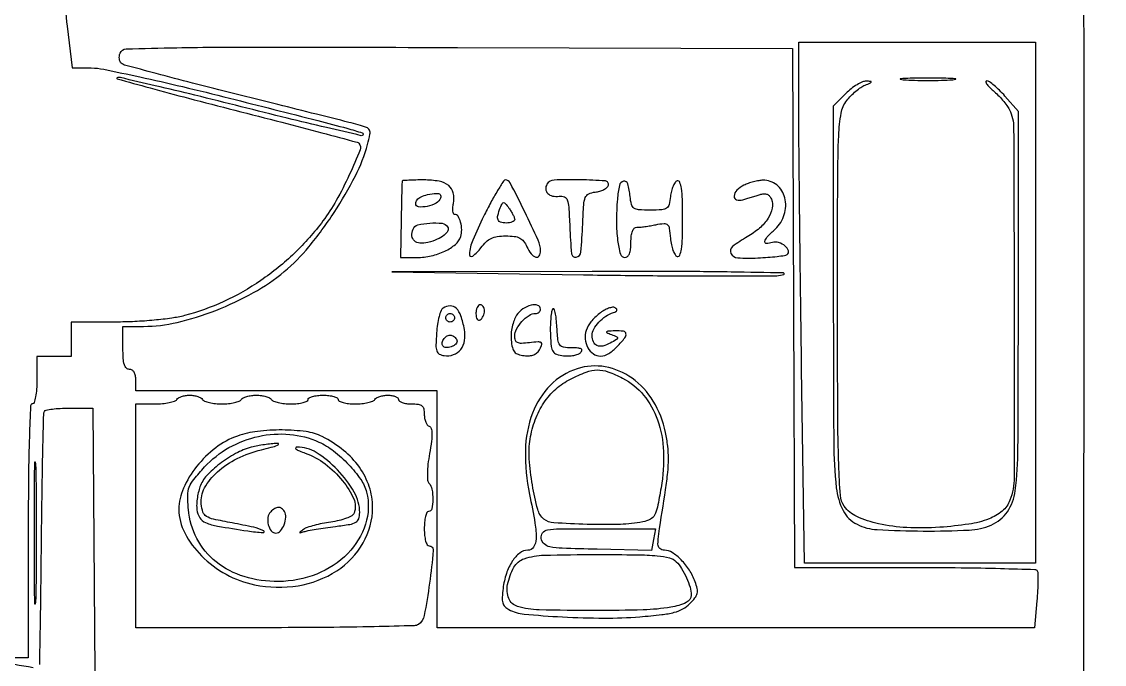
# Model space of a CAD drawing. Extents: x 41 to 982, y 323 to 1279.
# Drawn here: x 510.5 to 762, y 505.5 to 654.8 of the extents above; entities that cross this region are included whole.
import ezdxf

# ---------------------------------------------------------------- set-up
doc = ezdxf.new("R2010")
doc.units = 0
doc.layers.get('0').update_dxf_attribs({"linetype": 'CONTINUOUS'})

msp = doc.modelspace()

# ---------------------------------------------------------------- linework, layer by layer
for points in [[(756.952901, 334.896142), (757.22645, 536.448143, 0.000349), (757.277449, 613.73343, 0.000582), (757.199332, 678.794222, 0.000014), (757.058494, 737.692352, 0.413533), (756.75, 738.000072, -0.4134), (756.082976, 738.665117, -0.000318), (756.023829, 765.070907, -0.002545), (756.105949, 788.635047, -0.021401), (756.651714, 799.25), (757.28921, 806), (863.146697, 806), (969.004184, 806), (968.752092, 570.75), (968.5, 335.5)], [(344.25, 358.531181, -0.000006), (363.632146, 358.296486, -0.000003), (387.137262, 358.011416, -0.000003), (410.848386, 357.723519, -0.000006), (430.919403, 357.479454, 0.001487)], [(883.248119, 323.533584, -0.000012), (954.110224, 323.231823, -0.020566)], [(520.478126, 661.662608, 0.025054), (521.039978, 653.75), (522.225371, 644), (526.631654, 644, -0.050513), (529.538705, 643.705563, -0.003244), (537.889581, 641.939882, -0.004718), (547.825896, 639.673102, -0.003494), (558.768968, 636.986832, -0.000321), (579.288605, 631.783427, -0.005408), (586.046547, 629.987091, -0.009261), (589.600982, 628.92973, -0.562163), (589.730637, 628.397304, -0.259013), (589.330794, 628.282971, -0.00035), (581.254482, 630.166117, -0.00273), (572.171856, 632.342981, -0.001664), (561.465547, 635.0087, 0.001781), (550.721885, 637.681038, 0.002841), (541.517229, 639.880422, 0.000601), (533.422656, 641.755757, 0.137917), (532.657875, 641.719292, 0.740079), (532.663715, 641.48758, 0.000702), (540.300054, 639.37456, 0.003071), (549.227975, 636.976527, 0.00176), (560.025635, 634.187837, -0.001055), (570.919863, 631.390585, -0.00171), (580.16797, 628.961404, -0.000231), (588.380859, 626.770027, -0.131803), (588.812134, 626.521199, -0.302686), (589.120385, 624.981253, -0.010812), (586.585501, 619.179228, -0.019534), (583.542605, 613.227107, -0.032301), (580.468286, 608.495912, -0.041463), (573.839278, 600.993791, -0.041095), (566.044706, 594.663712, -0.041573), (557.413328, 589.757851, -0.044764), (548.296806, 586.48909, -0.028847), (545.348338, 585.900218, -0.011673), (541.274419, 585.425077, -0.01126), (536.743628, 585.106297, -0.011932), (532.289901, 585), (522, 585), (522, 581), (522, 577), (518, 577), (514, 577), (514, 571.5, -0.017105), (513.927854, 569.39166, -0.027868), (513.70625, 567.615625, -0.026982), (513.391033, 566.292067, -0.332234), (513, 566, 0.402014), (512.530218, 565.54947, 0.001987), (512.258475, 558.375, 0.006112), (512.05998, 549.212645, 0.002359), (512, 536.5), (512, 507), (508.659963, 507, -0.035369)], [(514.668616, 505.490542, 0.000086), (514.817687, 513.947181, 0.001198), (514.959481, 523.363308, 0.000728), (515.084273, 534.5, -0.001188), (515.219735, 545.671447, -0.001905), (515.394267, 555.201563, -0.000333), (515.586172, 563.621496, -0.110632), (515.742526, 564.25, -0.233904), (516.133985, 564.545777, -0.014742), (517.601772, 564.779688, -0.019228), (519.438034, 564.945586, -0.012913), (521.544565, 565), (526.971096, 565), (527.235548, 534.25), (527.5, 503.5)], [(504.455839, 506.34221, 0.004086), (513.136334, 504.773233, 0.252619)]]:
    msp.add_lwpolyline(points, format="xyb")
for points in [[(746, 589.5), (746, 529), (719.163027, 529), (692.326054, 529), (691.663027, 574.164166, -0.000449), (691.409204, 592.579889, -0.000482), (691.194764, 610.56626, -0.000455), (691.039514, 626.015973, -0.002285), (691, 634.664166), (691, 650), (718.5, 650), (746, 650)], [(689.757806, 588.25), (690.015613, 528), (717.948789, 528, -0.002624), (728.692815, 527.943614, -0.004262), (737.818733, 527.770016, -0.000857), (745.81406, 527.536014, -0.251683), (746.365839, 527.217077, -0.134072), (746.533778, 526.648119, -0.007969), (746.541974, 524.837871, -0.011533), (746.466716, 522.655702, -0.008223), (746.285967, 520.217077), (745.722223, 514), (676.361111, 514), (607, 514), (607, 541.5), (607, 569), (572, 569), (537, 569), (537, 571.5, 0.04716), (536.90137, 572.543379, 0.088208), (536.6, 573.333333, 0.118484), (536.11998, 573.822179, 0.140575), (535.5, 574, -0.200296), (534.79299, 574.295059, -0.122766), (534.325, 575.083333, -0.058865), (534.069243, 576.539511, -0.014068), (534, 579), (534, 584), (538.789901, 584, 0.058475), (546.589024, 584.915234, 0.03438), (555.56462, 587.715006, 0.033842), (564.321012, 591.82408, 0.046634), (571.489816, 596.724515, 0.04803), (577.200168, 602.473925, 0.026531), (583.062028, 610.463921, 0.02656), (587.999267, 618.952633, 0.052239), (590.814941, 626.227006, 0.014933), (591.384668, 628.605937, 0.162627), (591.270993, 629.571141, 0.196359), (590.606336, 630.182126, 0.023419), (588.663044, 630.801907, 0.003802), (586.470031, 631.371933, 0.000173), (578.938519, 633.265795, 0.000289), (569.998847, 635.504985, 0.000207), (560, 637.998951, -0.00186), (550.161792, 640.487441, -0.002925), (541.731308, 642.705915, -0.00076), (534.393037, 644.694922, -0.111398), (533.617217, 645.106832, -0.118845), (533.324204, 645.513604, -0.067247), (533.171105, 646.104861, -0.06111), (533.173124, 646.780768, -0.060411), (533.338188, 647.438922, -0.302005), (534.736459, 648.43252, -0.003601), (546.491788, 648.714775, -0.004555), (565.90062, 648.86408, -0.000469), (611.720971, 648.756139), (689.5, 648.5)], [(715.25, 641.261012, 0.009864), (717.867693, 641.148534, 0.005804), (721, 641.112174, 0.005804), (724.132307, 641.148534, 0.009864), (726.75, 641.261012, 0.061613), (727.448108, 641.39219, 0.829596), (727.432813, 641.51584, 0.013058), (725.123307, 641.600303, 0.002611), (721, 641.621831, 0.002611), (716.876693, 641.600303, 0.013058), (714.567187, 641.51584, 0.829596), (714.551892, 641.39219, 0.061613)], [(701.923077, 638.076923), (699, 635.153846), (699.014742, 589.826923, 0.001426), (699.118672, 557.119192, 0.025007), (699.712899, 546.525533, 0.092064), (701.294461, 541.218811, 0.159972), (704.529265, 538.016937, 0.102409), (709.198089, 536.780325, 0.012374), (719.882633, 536.458981, 0.013132), (730.555093, 536.682537, 0.088271), (735.701252, 537.851128, 0.145065), (739.445276, 540.9255, 0.118673), (741.272441, 545.795491, 0.02929), (741.907415, 555.682959, 0.001392), (742, 588.93002), (742, 633.930408), (738.896408, 637.465204, 0.017023), (737.624089, 638.818473, 0.022275), (736.367739, 639.960195, 0.020629), (735.265334, 640.801453, 0.154953), (734.646408, 640.995033, 0.436963), (734.457264, 640.788942, 0.128072), (734.616898, 640.332046, 0.049481), (735.213536, 639.6088, 0.020095), (736.155797, 638.745033, -0.023502), (737.252819, 637.725563, -0.018125), (738.352876, 636.517852, -0.018455), (739.299705, 635.311962, -0.041103), (739.905797, 634.315741, -0.115576), (740.906063, 630.124517, -0.000658), (741.021532, 589.287841, -0.000816), (741.016662, 548.887876, -0.090639), (740.042961, 543.612996, -0.127343), (738.262365, 541.101058, -0.083627), (735.194283, 539.287035, -0.055227), (730.523381, 538.060675, -0.020208), (723.721629, 537.336944, -0.028219), (716.107525, 537.267121, -0.04258), (709.536196, 538.142038, -0.051244), (704.46772, 539.820956, -0.135193), (701.546633, 542.236885, -0.134874), (700.656676, 544.72988, -0.010438), (700.271027, 551.881093, -0.007269), (700.049437, 563.882651, -0.000981), (700, 589.087648, -0.000671), (700.03926, 618.341174, -0.010608), (700.277195, 628.295003, -0.031127), (700.841232, 633.529086, -0.124877), (702.138117, 636.448458, -0.02826), (703.11164, 637.551687, -0.023105), (704.268528, 638.618826, -0.023701), (705.427444, 639.502531, -0.055078), (706.388117, 640.019931, 0.00495), (707.619152, 640.53156, 0.219847), (707.800993, 640.733045, 0.482507), (707.700436, 640.880749, 0.009821), (706.673077, 640.936614, 0.111412), (705.7739, 640.766268, 0.033207), (704.524159, 640.122726, 0.031497), (703.176389, 639.190955, 0.029391)], [(598.883906, 617.75, 0.10173), (598.834971, 617.542856, 0.000363), (598.762579, 615.003123, 0.001917), (598.69361, 612.122325, 0.0012), (598.633906, 608.749994), (598.5, 599.999989), (602.29966, 599.999994, 0.055289), (605.63179, 600.369587, 0.056208), (608.782383, 601.460123, 0.062762), (611.235852, 603.035788, 0.142763), (612.451806, 604.848155, 0.080981), (612.686603, 606.447992, 0.063356), (612.437106, 608.187851, 0.072533), (611.837434, 609.553413, 0.258593), (611.031683, 610, -0.310443), (610.775574, 610.175974, -0.064417), (610.639638, 610.736063, -0.047031), (610.627137, 611.545192, -0.027592), (610.756348, 612.505746, 0.099349), (610.733711, 614.975447, 0.174134), (609.674431, 616.695355, 0.126552), (607.449332, 617.694891, 0.042633), (603.877555, 618, 0.004798), (601.99934, 617.981977, 0.007708), (600.398679, 617.926563, 0.002599), (599.032136, 617.851026, 0.275583)], [(617.788483, 609.537562, 0.015654), (615.273474, 604.040615, 0.078262), (614.465228, 600.760376, 0.644909), (615.24633, 600.322843, 0.076714), (617.16491, 602.25183, -0.042735), (618.344223, 603.610122, -0.081451), (619.528196, 604.433841, -0.076885), (620.960011, 604.863981, -0.034606), (622.922892, 605, -0.028263), (624.901325, 604.888079, -0.090032), (626.163722, 604.507788, -0.111459), (627.059778, 603.76192, -0.056833), (627.818046, 602.5, 0.054294), (628.803248, 600.841458, 0.157604), (629.880567, 600.082601, 0.337682), (630.665735, 600.369464, 0.143266), (631, 601.512108, 0.107302), (630.457911, 604.009014, 0.007385), (627.347954, 610.575005, 0.004125), (623.942418, 617.356973, 0.281389), (622.890293, 618, 0.255734), (622.394098, 617.728453, 0.006698), (621.018377, 615.514159, 0.012507), (619.462493, 612.781056, 0.008027)], [(632.5, 617, 0.155242), (632.216315, 615.868002, 0.184592), (632.670298, 614.871683, 0.142701), (633.805983, 614.259075, 0.087254), (635.33859, 614.20215, -0.125523), (636.539356, 614.066127, -0.221429), (637.222014, 613.365531, -0.068566), (637.563133, 611.680029, -0.005614), (637.795188, 607.181729, 0.012999), (638.214949, 600.860739, 0.444039), (639.288405, 600.056959, 0.333703), (640.366725, 601.253256, 0.012069), (640.792552, 607.767675, -0.00633), (641.034318, 612.257513, -0.077353), (641.410022, 613.930906, -0.193502), (642.193039, 614.758825, -0.07836), (643.715433, 615.187684, 0.04174), (644.752181, 615.399585, 0.047429), (645.693673, 615.775445, 0.053428), (646.412807, 616.24801, 0.142299), (646.756214, 616.75, 0.48717), (646.078447, 617.763594, 0.014302), (640.177095, 618.03606, 0.014575), (634.152668, 617.96609, 0.249083)], [(648.847344, 613.548483, 0.019307), (648.634279, 608.323648, 0.032723), (648.911012, 603.955995, 0.036239), (649.556211, 600.791721, 0.33617), (650.600694, 600, 0.187027), (651.206371, 600.234768, 0.113204), (651.65005, 600.87531, 0.068679), (651.918019, 601.955382, 0.026519), (652, 603.5, -0.026791), (652.082, 605.029249, -0.066898), (652.348214, 606.113636, -0.108972), (652.784609, 606.763407, -0.192913), (653.375, 607, 0.026927), (654.102616, 607.039214, 0.007354), (655.244376, 607.179656, 0.007415), (656.53637, 607.377472, 0.007659), (657.807982, 607.611596, -0.026188), (659.686228, 607.885929, -0.21502), (660.484638, 607.611632, -0.169545), (660.913964, 606.787755, -0.01523), (661.182982, 604.438896, 0.029762), (661.396048, 602.959975, 0.038746), (661.774063, 601.645613, 0.042986), (662.246715, 600.650479, 0.183018), (662.75, 600.243966, 0.395276), (663.35134, 600.523733, 0.060244), (663.727108, 601.924187, 0.029164), (663.943466, 604.509596, 0.006295), (664, 609, 0.006295), (663.943462, 613.490315, 0.029162), (663.7271, 616.075816, 0.060228), (663.351341, 617.476452, 0.395237), (662.75, 617.756322, 0.163312), (662.247501, 617.38144, 0.048709), (661.775138, 616.53445, 0.043138), (661.398614, 615.417613, 0.035141), (661.186642, 614.172988, -0.033451), (660.870598, 612.278684, -0.188036), (660.298394, 611.449298, -0.135097), (659.203413, 611.078427, -0.014502), (656.5, 611, -0.014502), (653.796587, 611.078427, -0.135097), (652.701606, 611.449298, -0.188036), (652.129402, 612.278684, -0.033451), (651.813358, 614.172988, 0.041184), (651.279899, 617.091988, 0.398033), (650.299913, 617.692953, 0.294485), (649.322801, 616.725751, 0.034601)], [(678.25, 616.779505, 0.084306), (676.617914, 615.620278, 0.179778), (675.983218, 614.233565, 0.34773), (676.556435, 613.388136, 0.152348), (678, 613.383369, 0.00002), (678.909622, 613.66386, 0.000012), (679.996431, 613.999067, 0.000012), (681.082084, 614.333974, 0.000021), (681.987849, 614.613454, -0.059723), (682.903221, 614.780047, -0.111682), (683.642671, 614.659408, -0.123323), (684.210359, 614.245871, -0.082539), (684.619308, 613.549684, -0.143328), (684.79421, 611.413425, -0.091597), (683.850441, 609.089154, -0.072989), (681.871422, 606.805784, -0.048576), (679.035414, 604.807197, 0.035549), (675.598503, 602.51654, 0.357579), (675.240736, 600.953591, 0.268518), (676.802291, 599.920786, 0.026499), (681.482898, 599.889438, 0.007238), (683.832044, 600.032358, 0.00986), (685.944725, 600.233581, 0.00708), (687.695207, 600.460362, 0.103007), (688.2786, 600.672184, 0.345885), (688.596777, 601.540558, 0.144214), (687.844148, 602.637734, 0.095129), (686.319179, 603.457826, 0.153963), (684.858817, 603.45519, -0.071497), (683.485872, 603.227167, -0.48137), (683.103842, 603.685023, -0.138476), (683.655406, 604.752003, -0.017771), (685.5, 606.58758, 0.129893), (687.635831, 609.956382, 0.138491), (687.758545, 613.853673, 0.160888), (685.873539, 616.841708, 0.181973), (682.678571, 617.93232, 0.036226), (681.682091, 617.828837, 0.019693), (680.479018, 617.565762, 0.019527), (679.270299, 617.200176, 0.029162)], [(607.768173, 613.80452, -0.193086), (606.776859, 612.63527, -0.06656), (604.658236, 611.854296, -0.081697), (602.693783, 611.741782, -0.383548), (602, 612.513159, -0.184794), (602.327248, 613.36836, -0.096253), (603.250921, 614.067557, -0.063643), (604.760544, 614.582816, -0.028763), (606.833333, 614.883999, -0.092802), (607.311634, 614.836834, -0.144421), (607.657943, 614.614752, -0.152788), (607.816244, 614.251015, -0.107664)], [(625, 608.80887, -0.224726), (624.853405, 608.499179, -0.075708), (624.4125, 608.237606, -0.057597), (623.765865, 608.059161, -0.038566), (623, 608, -0.070634), (621.732549, 608.179949, -0.236463), (621.134199, 608.733432, -0.154619), (621.080323, 609.746574, -0.028189), (621.660827, 611.558512, -0.022421), (622.095705, 612.555688, -0.300956), (622.42338, 612.747701, -0.212072), (622.816202, 612.54689, -0.012227), (623.660827, 611.449169, -0.019134), (624.173454, 610.688671, -0.021366), (624.606618, 609.918117, -0.021272), (624.916926, 609.235856, -0.096376)], [(609.429973, 607.113307, -0.262706), (609.467015, 606.182431, -0.107499), (608.63516, 605.170838, -0.068085), (607.024111, 604.221576, -0.037665), (604.8535, 603.499367, -0.07535), (602.996843, 603.321536, -0.167902), (601.69952, 603.851214, -0.199263), (601.141703, 604.985368, -0.107949), (601.380002, 606.547887, -0.243438), (602.491812, 607.536481, -0.044803), (605.289722, 607.987058, -0.044878), (608.134499, 607.931372, -0.230969)], [(641, 595.968942, 0.001733), (658.201183, 595.763681, 0.002705), (673.015625, 595.718413, 0.00076), (685.903442, 595.768352, 0.093488), (687.5, 596.07843, 0.818793), (687.441917, 596.398242, 0.000888), (675.253125, 596.607593, 0.002844), (660.695694, 596.748971, 0.001595), (643, 596.763739), (596.5, 596.654252)], [(608.354824, 588.234687, 0.162002), (607.888744, 587.657349, 0.025536), (607.441813, 586.247064, 0.026103), (607.074502, 584.468339, 0.020153), (606.854824, 582.5, 0.010928), (606.712353, 579.594182, 0.087563), (606.908598, 578.273774, 0.189088), (607.493583, 577.573572, 0.090076), (608.625354, 577.196783, 0.123057), (610.799102, 577.421854, 0.142321), (612.475322, 578.646067, 0.12597), (613.366559, 580.715667, 0.085991), (613.326549, 583.28869, 0.034163), (612.509538, 586.417682, 0.116596), (611.406448, 588.193474, 0.205147), (610.016038, 588.745801, 0.136809)], [(616, 586.940983, 0.047867), (616.071541, 586.195401, 0.104212), (616.29375, 585.66835, 0.181468), (616.621877, 585.441401, 0.202618), (617, 585.5, 0.08825), (617.382836, 585.842344, 0.053305), (617.70625, 586.359775, 0.051278), (617.925833, 586.961978, 0.061875), (618, 587.559017, 0.067639), (617.925146, 588.109818, 0.08433), (617.70625, 588.576711, 0.09965), (617.38134, 588.888931, 0.142666), (617, 589, 0.195654), (616.618015, 588.844577, 0.086673), (616.29375, 588.395164, 0.066561), (616.073608, 587.729059, 0.0466)], [(625.454416, 586.570774, 0.056591), (624.859226, 585.39024, 0.034021), (624.416234, 583.883226, 0.033445), (624.172943, 582.28452, 0.044984), (624.181363, 580.820774, 0.030766), (624.460964, 579.056493, 0.118578), (624.944918, 578.066632, 0.141312), (625.774144, 577.50025, 0.050909), (627.182742, 577.190068, 0.048375), (628.427223, 577.167236, 0.079854), (629.44693, 577.41429, 0.090414), (630.250326, 577.937676, 0.080587), (630.855643, 578.730266, 0.044309), (631.294339, 579.759727, 0.350201), (631.124197, 580.212529, 0.154246), (630.440435, 580.373768, 0.01043), (628.422901, 580.180792, -0.019134), (626.571107, 580.036143, -0.117046), (625.636726, 580.219082, -0.208198), (625.161394, 580.746086, -0.081017), (625, 581.735606, -0.125865), (625.419556, 583.37589, -0.060432), (626.693168, 585.154073, -0.060989), (628.324826, 586.547214, -0.147271), (629.828741, 587, 0.084037), (630.276036, 587.075713, 0.093099), (630.655943, 587.29375, 0.100507), (630.909999, 587.618563, 0.116378), (631, 588, 0.327817), (630.35444, 588.878822, 0.139882), (628.811585, 588.918522, 0.088385), (626.886799, 588.039158, 0.096775)], [(611, 586, -0.099038), (610.923658, 585.618362, -0.097945), (610.70625, 585.29375, -0.097945), (610.381638, 585.076342, -0.099038), (610, 585, -0.099038), (609.618362, 585.076342, -0.097945), (609.29375, 585.29375, -0.097945), (609.076342, 585.618362, -0.099038), (609, 586, -0.099038), (609.076342, 586.381638, -0.097945), (609.29375, 586.70625, -0.097945), (609.618362, 586.923658, -0.099038), (610, 587, -0.099038), (610.381638, 586.923658, -0.097945), (610.70625, 586.70625, -0.097945), (610.923658, 586.381638, -0.099038)], [(633.77772, 588, 0.070587), (633.527411, 587.140738, 0.015767), (633.357789, 585.61875, 0.016064), (633.273189, 583.832801, 0.014909), (633.299963, 582, 0.014974), (633.499737, 579.318686, 0.116099), (633.910405, 578.140821, 0.177965), (634.728428, 577.51648, 0.046506), (636.371822, 577.171822, 0.037425), (637.550336, 577.125876, 0.037966), (638.716762, 577.256762, 0.040748), (639.707965, 577.530115, 0.109144), (640.321822, 577.921822, 0.14411), (640.583526, 578.401839, 0.337898), (640.420125, 578.75, 0.10361), (639.704028, 578.951118, 0.016831), (638.25226, 579, -0.038155), (636.329501, 579.146938, -0.211553), (635.477046, 579.692738, -0.121635), (635.053234, 580.882309, -0.00961), (634.780016, 584.25, 0.013565), (634.608982, 586.169691, 0.036312), (634.351751, 587.517513, 0.12073), (634.062281, 588.045538, 0.538352)], [(644.676646, 586.96029, 0.053255), (642.715704, 585.04766, 0.09109), (641.60347, 583.058225, 0.107161), (641.371137, 581.039669, 0.098437), (641.979785, 579.037773, 0.118031), (643.273564, 577.58148, 0.163905), (644.936032, 577.095271, 0.130626), (646.846389, 577.686577, 0.064251), (648.825686, 579.314451, 0.017323), (650.591505, 581.329613, 0.213879), (650.850933, 582.29128, 0.337433), (650.272681, 582.843101, 0.034187), (648.25, 582.929715, 0.00454), (646.643273, 582.874047, 0.198912), (646.343305, 582.734141, 0.514042), (646.384306, 582.539826, 0.010188), (647.477696, 582.086758, -0.013965), (648.70779, 581.566122, -0.331005), (648.878855, 581.255339, -0.231755), (648.648501, 580.912489, -0.008082), (647.207029, 580.110799, -0.061534), (645.44653, 579.431035, -0.16356), (644.120093, 579.535612, -0.199568), (643.292615, 580.382324, -0.095274), (643, 581.904029, -0.128606), (643.383419, 583.370051, -0.06042), (644.549732, 584.961952, -0.057166), (646.17577, 586.341548, -0.072687), (647.950746, 587.186427, 0.043888), (648.524734, 587.420264, 0.197068), (648.755578, 587.690433, 0.266416), (648.694822, 587.985874, 0.073549), (648.318283, 588.30329, 0.178214), (647.726815, 588.423709, 0.050402), (646.801729, 588.184936, 0.043991), (645.735596, 587.681405, 0.034351)], [(611.504365, 580.992937, -0.153283), (611.614372, 580.560991, -0.123144), (611.472022, 580.100609, -0.097937), (611.088046, 579.680239, -0.067341), (610.520254, 579.369399, -0.067736), (609.275512, 579.076451, -0.188422), (608.426445, 579.317483, -0.261672), (608.136385, 579.985128, -0.113371), (608.458881, 580.933469, -0.098738), (609.156314, 581.681493, -0.152164), (609.98905, 581.958873, -0.155876), (610.817295, 581.71195, -0.104938)], [(639.5, 574.15032, 0.120437), (633.296622, 570.311954, 0.103989), (629.155286, 563.847325, 0.086201), (627.48152, 555.169496, 0.056117), (628.437338, 544.982624, -0.00894), (629.714197, 538.263379, -0.050496), (629.965468, 534.627859, -0.135317), (629.380326, 532.74227, -0.25558), (628.023053, 532, 0.170929), (626.172599, 531.348369, 0.080071), (624.449789, 529.438014, 0.063995), (623.08287, 526.580651, 0.046297), (622.291506, 523.136674, 0.020667), (622.100543, 521.066937, 0.079345), (622.239093, 519.785267, 0.121622), (622.72728, 518.908593, 0.084805), (623.631553, 518.219104, 0.097677), (627.168686, 517.173214, 0.009572), (636.084834, 516.515654, 0.013075), (645.724449, 516.24255, 0.020064), (654.070108, 516.559396, 0.007985), (659.159441, 517.039409, 0.036387), (662.082056, 517.579548, 0.062323), (664.054605, 518.367359, 0.070349), (665.683831, 519.592922, 0.030136), (666.884627, 520.947901, 0.106877), (667.388879, 521.986625, 0.114052), (667.40213, 523.102704, 0.036747), (666.927976, 524.699134, 0.052541), (665.571012, 527.389418, 0.050705), (663.669102, 529.773023, 0.055463), (661.602898, 531.461706, 0.144591), (659.780373, 532, -0.183112), (658.70676, 532.406824, -0.219814), (658.276588, 533.386829, -0.032673), (658.480389, 535.794569, -0.000922), (660.04931, 546.063655, 0.01305), (660.560121, 550.052946, 0.025753), (660.718965, 553.242632, 0.028855), (660.543965, 556.183821, 0.021896), (660.026191, 559.373836, 0.084623), (657.19482, 566.597919, 0.101464), (652.25443, 571.95867, 0.112097), (646.024223, 574.597784, 0.123573)], [(650.079067, 571.959663, -0.103575), (654.938395, 568.044896, -0.087528), (658.175594, 562.279404, -0.075189), (659.56113, 554.952905, -0.051602), (658.999764, 546.49862, -0.007528), (658.157034, 541.982192, -0.07364), (657.499747, 540.162022, -0.154867), (656.510643, 539.203018, -0.066412), (654.75067, 538.600134, -0.0425), (649.541065, 538.011848, -0.013951), (641.81579, 538.014946, -0.00867), (634.105345, 538.367104, -0.152095), (631.793858, 539.25, -0.164426), (630.350883, 541.461486, -0.02031), (629.124455, 547.171389, -0.024973), (628.386819, 553.23652, -0.057476), (628.587498, 557.821819, -0.049979), (629.776923, 562.321255, -0.058642), (631.795572, 566.242046, -0.061713), (634.564062, 569.424916, -0.06615), (637.966006, 571.75, -0.025573), (641.628485, 573.369314, -0.087183), (644.178713, 573.863037, -0.092047), (646.668569, 573.445194, -0.030484)], [(552.5, 567, 0.169477), (552.977976, 566.612324, 0.031768), (554.076814, 566.29375, 0.030777), (555.468386, 566.073268, 0.023905), (557, 566, 0.023905), (558.531614, 566.073268, 0.030777), (559.923186, 566.29375, 0.031768), (561.022024, 566.612324, 0.169477), (561.5, 567, -0.144823), (561.931076, 567.385448, -0.04093), (562.783064, 567.70625, -0.037579), (563.85147, 567.926362, -0.032024), (565, 568, -0.032024), (566.14853, 567.926362, -0.037579), (567.216936, 567.70625, -0.04093), (568.068924, 567.385448, -0.144823), (568.5, 567, 0.17067), (568.98041, 566.612194, 0.031293), (570.09415, 566.29375, 0.030444), (571.50479, 566.07325, 0.023552), (573.059017, 566, 0.023957), (574.56932, 566.072405, 0.038191), (575.842336, 566.29375, 0.044731), (576.751017, 566.61304, 0.293924), (577, 567, -0.277684), (577.232098, 567.385692, -0.052312), (578.028125, 567.70625, -0.042582), (579.158889, 567.927458, -0.027026), (580.5, 568, -0.027026), (581.841111, 567.927458, -0.042582), (582.971875, 567.70625, -0.052312), (583.767902, 567.385692, -0.277684), (584, 567, 0.293924), (584.248983, 566.61304, 0.044731), (585.157664, 566.29375, 0.038191), (586.43068, 566.072405, 0.023957), (587.940983, 566, 0.023552), (589.49521, 566.07325, 0.030444), (590.90585, 566.29375, 0.031293), (592.01959, 566.612194, 0.17067), (592.5, 567, -0.130646), (592.906663, 567.384508, -0.045439), (593.653525, 567.70625, -0.041396), (594.57934, 567.926158, -0.037634), (595.559017, 568, -0.039081), (596.49372, 567.92683, -0.058208), (597.282961, 567.70625, -0.076538), (597.820624, 567.382793, -0.222681), (598, 567, 0.254951), (598.209557, 566.615738, 0.06271), (598.88125, 566.29375, 0.048861), (599.850749, 566.072766, 0.031626), (601, 566, -0.030099), (602.597969, 565.903717, -0.14035), (603.439655, 565.548611, -0.173174), (603.86874, 564.848333, -0.051742), (604, 563.583333, 0.043946), (604.083889, 562.63072, 0.052547), (604.333326, 561.765454, 0.060974), (604.699552, 561.106813, 0.156198), (605.134726, 560.788425, -0.247709), (605.614094, 560.287491, -0.066032), (605.77999, 559.158434, -0.037063), (605.670138, 557.332053, -0.009925), (605.223503, 554.455091, 0.014087), (604.857328, 551.959566, 0.024508), (604.71408, 549.872062, 0.025706), (604.765294, 548.26679, 0.171985), (605.088777, 547.55, -0.149683), (605.789943, 546.160751, -0.045983), (605.975842, 543.792861, -0.046491), (605.742263, 541.607278, -0.35695), (605, 541, 0.295869), (604.612873, 540.748945, 0.04382), (604.29375, 539.825, 0.037669), (604.07239, 538.532944, 0.023598), (604, 537, 0.024741), (604.078322, 535.418124, 0.043963), (604.320452, 534.137131, 0.05775), (604.679413, 533.264, 0.272824), (605.127229, 533, -0.442558), (606.09797, 531.931511, -0.010201), (605.212103, 524.341881, -0.012179), (603.991013, 516.820835, -0.204082), (602.62084, 514.765313, -0.139502), (601.665426, 514.466622, -0.000829), (592.355809, 514.241942, -0.00337), (581.693201, 514.0742, -0.002129), (569.25, 514.015313), (537, 514), (537, 540), (537, 566), (541.440983, 566, 0.02093), (543.186816, 566.073113, 0.027868), (544.758975, 566.29375, 0.027581), (546.000298, 566.611109, 0.179846), (546.5, 567, -0.128561), (546.903211, 567.384387, -0.04604), (547.636189, 567.70625, -0.041947), (548.542916, 567.926129, -0.038534), (549.5, 568, -0.038534), (550.457084, 567.926129, -0.041947), (551.363811, 567.70625, -0.04604), (552.096789, 567.384387, -0.128561)], [(560.624765, 558.530892, 0.07706), (555.565391, 555.7917, 0.061637), (551.123534, 551.457283, 0.064079), (548.03988, 546.388426, 0.105022), (547, 541.492281, 0.120862), (548.344452, 536.01161, 0.076688), (552.25947, 530.689081, 0.070808), (557.977067, 526.412982, 0.074154), (564.573123, 523.98482, 0.091102), (574.689162, 523.752223, 0.105692), (583.654697, 527.222567, 0.117025), (589.782779, 533.697442, 0.131983), (592, 541.950789, 0.080795), (591.214517, 546.779994, 0.074185), (588.930801, 551.269357, 0.068223), (585.232393, 555.200435, 0.053178), (580.29966, 558.385838, 0.084223), (576.550919, 559.541724, 0.030927), (571.004237, 559.926207, 0.031177), (565.230365, 559.608544, 0.056338)], [(579.508577, 557.135018, -0.058807), (582.94298, 555.058109, -0.037318), (586.412597, 551.915545, -0.037661), (589.233981, 548.461566, -0.091187), (590.595609, 545.475087, -0.140805), (590.343821, 538.043287, -0.116687), (586.217963, 531.252452, -0.104056), (579.000965, 526.470856, -0.092351), (570.148859, 524.735363, -0.075289), (562.192094, 525.863743, -0.096069), (555.6438, 529.295504, -0.10339), (551.186567, 534.690711, -0.100763), (549.210982, 541.469383, -0.020264), (549.070902, 544.78564, -0.091386), (549.417668, 546.685085, -0.081441), (550.435724, 548.441257, -0.014208), (552.957656, 551.338236, -0.078528), (558.628513, 555.825003, -0.074553), (565.506831, 558.44379, -0.075659), (572.75643, 558.907841, -0.085031)], [(564.230139, 556.019876, 0.061243), (560.661591, 554.696315, 0.039191), (556.901054, 552.360374, 0.03963), (553.71985, 549.607169, 0.096669), (552.014357, 547.034661, 0.037107), (551.590567, 545.749461, 0.024087), (551.28549, 544.214326, 0.024217), (551.131988, 542.677962, 0.041636), (551.173205, 541.393061, 0.114944), (551.834354, 539.548558, 0.152127), (553.195878, 538.411513, 0.056183), (555.990416, 537.603061, 0.005411), (562.983779, 536.484943, 0.018537), (566.583084, 536.085044, 0.816767), (566.697652, 536.491698, 0.064519), (564.378232, 537.329921, 0.009057), (559.377041, 538.342747, -0.00755), (555.02899, 539.209662, -0.084616), (553.397946, 539.862501, -0.175298), (552.596656, 540.865292, -0.057301), (552.191039, 542.74416, -0.153211), (552.96911, 546.469254, -0.082131), (555.929012, 550.17579, -0.068895), (560.54621, 553.303942, -0.056421), (566.161146, 555.322882, 0.00775), (568.44686, 555.901529, 0.026505), (569.903587, 556.378533, 0.234565), (570.134787, 556.631459, 0.5005), (570, 556.809375, 0.022263), (568.81056, 556.749665, 0.010328), (567.273853, 556.571644, 0.010208), (565.66481, 556.317914, 0.014005)], [(576.362739, 554.535187, -0.075658), (580.967582, 552.058436, -0.06088), (585.023587, 548.155936, -0.066896), (587.602809, 543.944213, -0.198106), (587.68503, 540.621584, -0.173953), (587.1675, 540.020528, -0.036988), (585.899443, 539.421181, -0.033774), (584.216396, 538.900434, -0.023971), (582.273324, 538.537592, 0.015094), (580.302794, 538.205698, 0.016345), (578.408035, 537.762585, 0.016032), (576.815162, 537.279466, 0.072528), (575.952176, 536.839636, 0.0036), (575.108421, 536.232998, 0.310015), (575.058799, 536.092274, 0.421832), (575.168155, 536.031076, 0.004379), (576.093229, 536.314124, -0.030122), (577.035394, 536.550148, -0.00498), (578.880123, 536.876831, -0.005455), (581.060679, 537.216217, -0.004799), (583.343229, 537.52368, 0.010037), (586.701394, 538.011898, 0.087998), (588.113295, 538.511322, 0.186919), (588.775537, 539.320794, 0.079194), (589, 540.729069, 0.131297), (587.726393, 545.495548, 0.060514), (583.845751, 550.674252, 0.060914), (578.906015, 554.711119, 0.147666), (574.412142, 555.956107, 0.268744), (574.136159, 555.787646, 0.376092), (574.196372, 555.520606, 0.057067), (574.990559, 555.070558, 0.014776)], [(513.747857, 521.25, -0.021204), (513.636873, 519.493989, -0.938793), (513.532021, 519.498438, -0.004318), (513.460466, 525.42142, -0.000861), (513.442249, 536, -0.000861), (513.460466, 546.57858, -0.004318), (513.532021, 552.501562, -0.938793), (513.636873, 552.506011, -0.021204), (513.747857, 550.75, -0.003264), (513.843138, 544.035328, -0.001915), (513.873921, 536, -0.001915), (513.843138, 527.964672, -0.003264)], [(568.315672, 540.915672, 0.161789), (567.677072, 539.641509, 0.097727), (567.764045, 537.93876, 0.107721), (568.468135, 536.51937, 0.227744), (569.549244, 536, 0.222998), (570.589509, 536.488234, 0.080072), (571.442725, 537.933288, 0.075912), (571.832958, 539.66195, 0.157294), (571.505531, 540.991051, 0.091471), (570.854501, 541.709786, 0.170622), (570.116382, 541.949782, 0.13832), (569.275735, 541.691099, 0.053044)], [(657.239214, 534.471035), (656.755772, 531.94207), (644.127886, 532.221035, -0.002783), (636.039219, 532.444765, -0.039941), (633.181361, 532.76925, -0.14438), (631.835284, 533.469477, -0.167352), (631.180449, 534.75, -0.194697), (631.49665, 536.022775, -0.195629), (632.608321, 536.714067, -0.040384), (635.38093, 536.962118, -0.002126), (644.291777, 537), (657.722656, 537)], [(662.512321, 529.344822, -0.057392), (663.7688, 527.761278, -0.033308), (664.911857, 525.615643, -0.033434), (665.738063, 523.394127, -0.07243), (666, 521.595415, -0.294884), (664.863487, 519.835935, -0.066173), (661.277456, 518.759508, -0.03289), (654.86437, 518.156807, -0.006987), (643.644077, 518, -0.005736), (630.674346, 518.148801, -0.06664), (625.670796, 518.93589, -0.229951), (623.65043, 520.784947, -0.144747), (623.356863, 524.034316, -0.077519), (624.832062, 528.049139, -0.18707), (627.223736, 530.039528, -0.07507), (631.823981, 530.849834, -0.006124), (644.083559, 531, -0.003084), (653.377804, 530.942666, -0.019312), (658.12298, 530.700661, -0.037918), (660.941516, 530.230253, -0.136902)]]:
    msp.add_lwpolyline(points, format="xyb", close=True)

doc.saveas('drawing.dxf')
